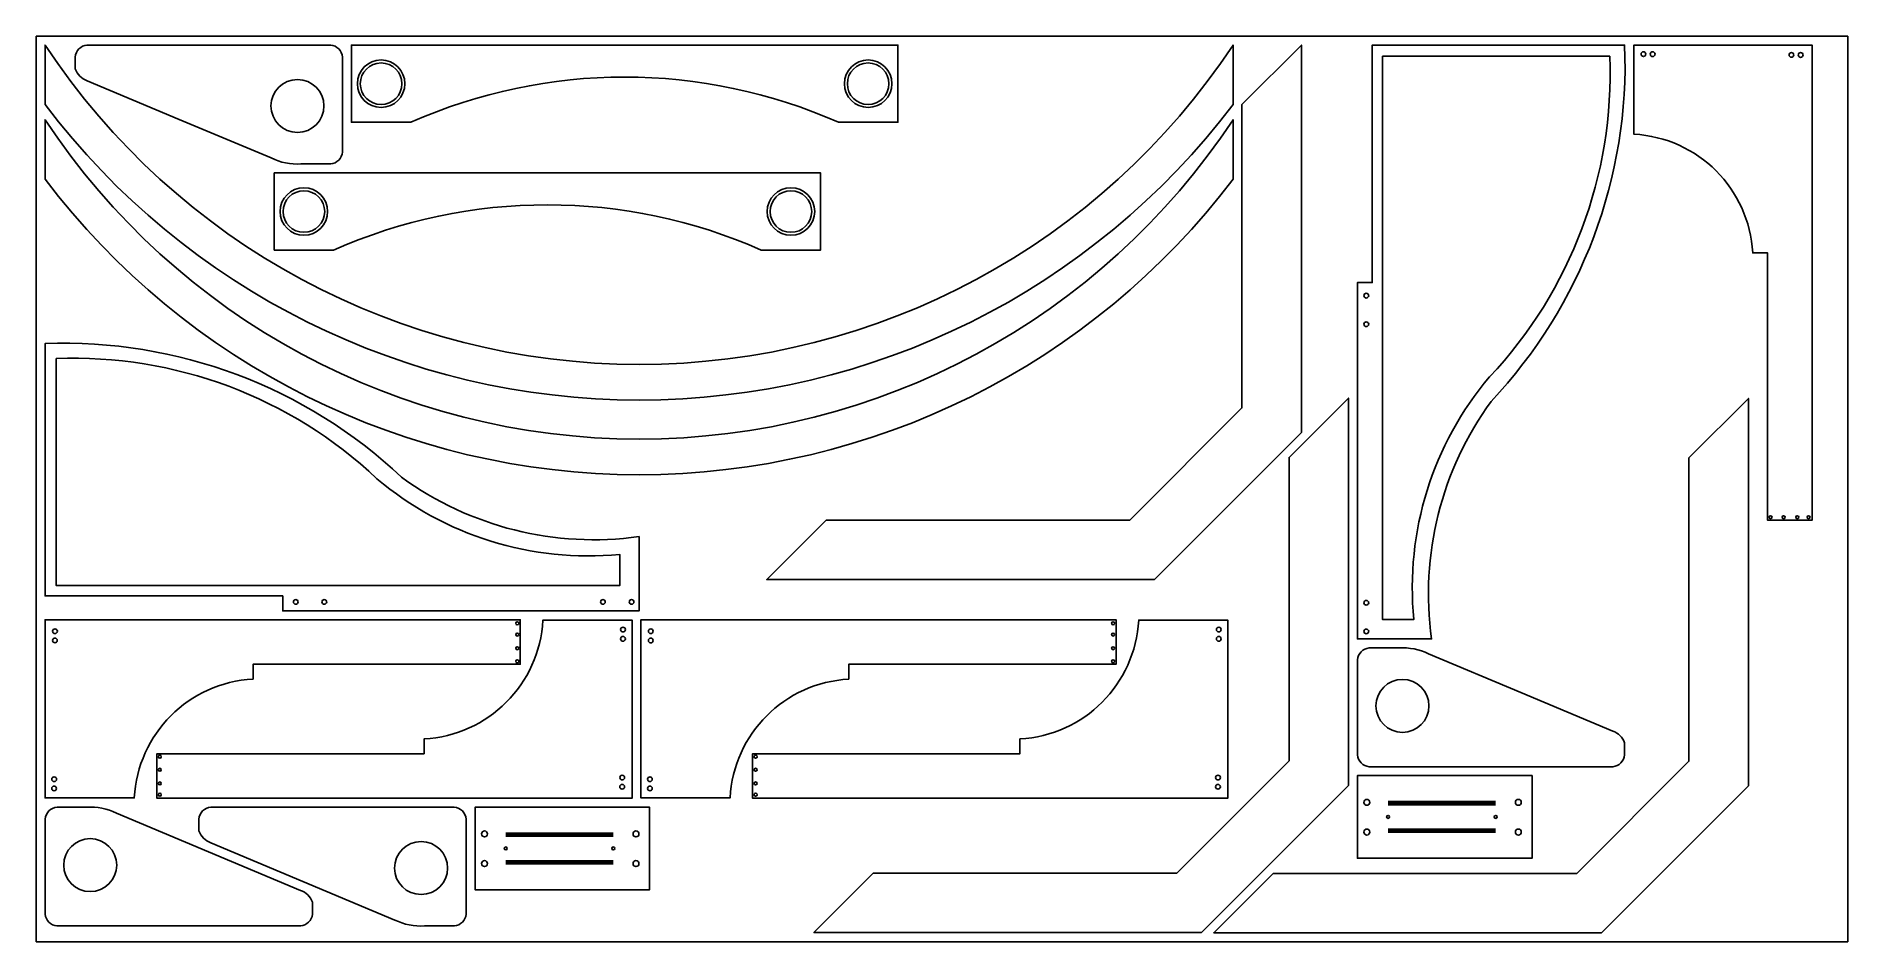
# Model space of a CAD drawing. Extents: x 0 to 3050, y 0 to 1525.
import ezdxf

# ---------------------------------------------------------------- set-up
doc = ezdxf.new("R2010")
doc.units = 0
doc.header["$LTSCALE"] = 30

msp = doc.modelspace()

# ---------------------------------------------------------------- linework, layer by layer
at = {"layer": 'BORDER_D0_T128.1_RK1_A0_W0_RI1_EM1_ID0003'}
for points in [[(2371.37, 279.78), (2518.37, 279.78), (2518.37, 140.78), (2224.37, 140.78), (2224.37, 210.28), (2224.37, 279.78), (2371.37, 279.78)], [(885.79, 226.67), (1032.79, 226.67), (1032.79, 87.67), (738.79, 87.67), (738.79, 157.17), (738.79, 226.67), (885.79, 226.67)]]:
    msp.add_lwpolyline(points, close=True, dxfattribs=at)
at = {"layer": 'BORDER_D0_T128.1_RK1_A0_W0_RI1_EM1_ID0004'}
for points in [[(2224.37, 810), (2224.37, 1110), (2249.37, 1110), (2249.37, 1510), (2449.37, 1510), (2674.37, 1510, -0.201478), (2449.37, 910, 0.194188), (2349.37, 510), (2224.37, 510), (2224.37, 810)], [(715, 557.32), (415, 557.32), (415, 582.32), (15, 582.32), (15, 782.32), (15, 1007.32, -0.201478), (615, 782.32, 0.194188), (1015, 682.32), (1015, 557.32), (715, 557.32)]]:
    msp.add_lwpolyline(points, format="xyb", close=True, dxfattribs=at)
at = {"layer": 'BORDER_D0_T128.1_RK1_A0_W0_RI1_EM1_ID0005'}
for points in [[(2915.01, 935), (2915.01, 1160), (2890.01, 1160, 0.382819), (2690.01, 1360), (2690.01, 1510), (2990.01, 1510), (2990.01, 1110), (2990.01, 710), (2915.01, 710), (2915.01, 935)], [(590, 467.32), (365, 467.32), (365, 442.32, 0.382819), (165, 242.32), (15, 242.32), (15, 542.32), (415, 542.32), (815, 542.32), (815, 467.32), (590, 467.32)], [(428.09, 316.67), (653.09, 316.67), (653.09, 341.67, 0.382819), (853.09, 541.67), (1003.09, 541.67), (1003.09, 241.67), (603.09, 241.67), (203.09, 241.67), (203.09, 316.67), (428.09, 316.67)], [(1593.09, 467.31), (1368.09, 467.31), (1368.09, 442.31, 0.382819), (1168.09, 242.31), (1018.09, 242.31), (1018.09, 542.31), (1418.09, 542.31), (1818.09, 542.31), (1818.09, 467.31), (1593.09, 467.31)], [(1431.21, 316.67), (1656.21, 316.67), (1656.21, 341.67, 0.382819), (1856.21, 541.67), (2006.21, 541.67), (2006.21, 241.67), (1606.21, 241.67), (1206.21, 241.67), (1206.21, 316.67), (1431.21, 316.67)]]:
    msp.add_lwpolyline(points, format="xyb", close=True, dxfattribs=at)
at = {"layer": 'BORDER_D0_T128.1_RK1_A0_W0_RI1_EM1_ID0006'}
for points in [[(1220.64, 1510), (1450.64, 1510), (1450.64, 1380), (1350.64, 1380, 0.211887), (630.64, 1380), (530.64, 1380), (530.64, 1510), (990.64, 1510), (1220.64, 1510)], [(1090.64, 1294.78), (1320.64, 1294.78), (1320.64, 1164.78), (1220.64, 1164.78, 0.211887), (500.64, 1164.78), (400.64, 1164.78), (400.64, 1294.78), (860.64, 1294.78), (1090.64, 1294.78)]]:
    msp.add_lwpolyline(points, format="xyb", close=True, dxfattribs=at)
at = {"layer": 'BORDER_D0_T128.1_RK1_A0_W0_RI1_EM1_ID0008'}
for points in [[(1556.31, 610), (1230.05, 610), (1330.05, 710), (1841.14, 710), (2030.05, 898.91), (2030.05, 1410), (2130.05, 1510), (2130.05, 1150.35), (2130.05, 857.49), (1882.56, 610), (1556.31, 610)], [(1635.64, 15.58), (1309.38, 15.58), (1409.38, 115.58), (1920.47, 115.58), (2109.38, 304.49), (2109.38, 815.58), (2209.38, 915.58), (2209.38, 555.93), (2209.38, 263.07), (1961.89, 15.58), (1635.64, 15.58)], [(2308.86, 15.07), (1982.6, 15.07), (2082.6, 115.07), (2593.69, 115.07), (2782.6, 303.98), (2782.6, 815.07), (2882.6, 915.07), (2882.6, 555.42), (2882.6, 262.56), (2635.11, 15.07), (2308.86, 15.07)]]:
    msp.add_lwpolyline(points, close=True, dxfattribs=at)
at = {"layer": 'BORDER_D0_T128.1_RK1_A0_W0_RI1_EM1_ID0009'}
for points in [[(2015, 1460), (2015, 1410, -0.497721), (15, 1410), (15, 1460), (15, 1510, 0.537754), (2015, 1510), (2015, 1460)], [(2015, 1334.31), (2015, 1284.31, -0.497721), (15, 1284.31), (15, 1334.31), (15, 1384.31, 0.537754), (2015, 1384.31), (2015, 1334.31)]]:
    msp.add_lwpolyline(points, format="xyb", close=True, dxfattribs=at)
at = {"layer": 'BORDER_D0_T128.1_RK1_A0_W0_RI1_EM1_ID0012'}
for points in [[(240.62, 1385), (85.62, 1450, -0.222672), (65.62, 1470), (65.62, 1490, -0.363997), (85.62, 1510), (295.62, 1510), (495.62, 1510, -0.363997), (515.62, 1490), (515.62, 1330, -0.363997), (495.62, 1310), (445.62, 1310, -0.132946), (395.62, 1320), (240.62, 1385)], [(2499.37, 419.78), (2654.37, 354.78, -0.222673), (2674.37, 334.78), (2674.37, 314.78, -0.363999), (2654.37, 294.78), (2444.37, 294.78), (2244.37, 294.78, -0.363999), (2224.37, 314.78), (2224.37, 474.78, -0.363999), (2244.37, 494.78), (2294.37, 494.78, -0.132946), (2344.37, 484.78), (2499.37, 419.78)], [(290, 151.61), (445, 86.61, -0.222672), (465, 66.61), (465, 46.61, -0.363997), (445, 26.61), (235, 26.61), (35, 26.61, -0.363997), (15, 46.61), (15, 206.61, -0.363998), (35, 226.61), (85, 226.61, -0.132946), (135, 216.61), (290, 151.61)], [(448.79, 101.67), (293.79, 166.67, -0.222672), (273.79, 186.67), (273.79, 206.67, -0.363997), (293.79, 226.67), (503.79, 226.67), (703.79, 226.67, -0.363997), (723.79, 206.67), (723.79, 46.67, -0.363997), (703.79, 26.67), (653.79, 26.67, -0.132946), (603.79, 36.67), (448.79, 101.67)]]:
    msp.add_lwpolyline(points, format="xyb", close=True, dxfattribs=at)
at = {"layer": 'BORDER_D0_T128_RK1_A0_W0_RI1_EM1_ID0003'}
for points in [[(2371.37, 279.78), (2518.37, 279.78), (2518.37, 140.78), (2224.37, 140.78), (2224.37, 210.28), (2224.37, 279.78), (2371.37, 279.78)], [(885.79, 226.67), (1032.79, 226.67), (1032.79, 87.67), (738.79, 87.67), (738.79, 157.17), (738.79, 226.67), (885.79, 226.67)]]:
    msp.add_lwpolyline(points, close=True, dxfattribs=at)
at = {"layer": 'BORDER_D0_T128_RK1_A0_W0_RI1_EM1_ID0004'}
for points in [[(2224.37, 810), (2224.37, 1110), (2249.37, 1110), (2249.37, 1510), (2449.37, 1510), (2674.37, 1510, -0.201478), (2449.37, 910, 0.194188), (2349.37, 510), (2224.37, 510), (2224.37, 810)], [(715, 557.32), (415, 557.32), (415, 582.32), (15, 582.32), (15, 782.32), (15, 1007.32, -0.201478), (615, 782.32, 0.194188), (1015, 682.32), (1015, 557.32), (715, 557.32)]]:
    msp.add_lwpolyline(points, format="xyb", close=True, dxfattribs=at)
at = {"layer": 'BORDER_D0_T128_RK1_A0_W0_RI1_EM1_ID0005'}
for points in [[(2915.01, 935), (2915.01, 1160), (2890.01, 1160, 0.382819), (2690.01, 1360), (2690.01, 1510), (2990.01, 1510), (2990.01, 1110), (2990.01, 710), (2915.01, 710), (2915.01, 935)], [(590, 467.32), (365, 467.32), (365, 442.32, 0.382819), (165, 242.32), (15, 242.32), (15, 542.32), (415, 542.32), (815, 542.32), (815, 467.32), (590, 467.32)], [(428.09, 316.67), (653.09, 316.67), (653.09, 341.67, 0.382819), (853.09, 541.67), (1003.09, 541.67), (1003.09, 241.67), (603.09, 241.67), (203.09, 241.67), (203.09, 316.67), (428.09, 316.67)], [(1593.09, 467.31), (1368.09, 467.31), (1368.09, 442.31, 0.382819), (1168.09, 242.31), (1018.09, 242.31), (1018.09, 542.31), (1418.09, 542.31), (1818.09, 542.31), (1818.09, 467.31), (1593.09, 467.31)], [(1431.21, 316.67), (1656.21, 316.67), (1656.21, 341.67, 0.382819), (1856.21, 541.67), (2006.21, 541.67), (2006.21, 241.67), (1606.21, 241.67), (1206.21, 241.67), (1206.21, 316.67), (1431.21, 316.67)]]:
    msp.add_lwpolyline(points, format="xyb", close=True, dxfattribs=at)
at = {"layer": 'BORDER_D0_T128_RK1_A0_W0_RI1_EM1_ID0006'}
for points in [[(1220.64, 1510), (1450.64, 1510), (1450.64, 1380), (1350.64, 1380, 0.211887), (630.64, 1380), (530.64, 1380), (530.64, 1510), (990.64, 1510), (1220.64, 1510)], [(1090.64, 1294.78), (1320.64, 1294.78), (1320.64, 1164.78), (1220.64, 1164.78, 0.211887), (500.64, 1164.78), (400.64, 1164.78), (400.64, 1294.78), (860.64, 1294.78), (1090.64, 1294.78)]]:
    msp.add_lwpolyline(points, format="xyb", close=True, dxfattribs=at)
at = {"layer": 'BORDER_D0_T128_RK1_A0_W0_RI1_EM1_ID0008'}
for points in [[(1556.31, 610), (1230.05, 610), (1330.05, 710), (1841.14, 710), (2030.05, 898.91), (2030.05, 1410), (2130.05, 1510), (2130.05, 1150.35), (2130.05, 857.49), (1882.56, 610), (1556.31, 610)], [(1635.64, 15.58), (1309.38, 15.58), (1409.38, 115.58), (1920.47, 115.58), (2109.38, 304.49), (2109.38, 815.58), (2209.38, 915.58), (2209.38, 555.93), (2209.38, 263.07), (1961.89, 15.58), (1635.64, 15.58)], [(2308.86, 15.07), (1982.6, 15.07), (2082.6, 115.07), (2593.69, 115.07), (2782.6, 303.98), (2782.6, 815.07), (2882.6, 915.07), (2882.6, 555.42), (2882.6, 262.56), (2635.11, 15.07), (2308.86, 15.07)]]:
    msp.add_lwpolyline(points, close=True, dxfattribs=at)
at = {"layer": 'BORDER_D0_T128_RK1_A0_W0_RI1_EM1_ID0009'}
for points in [[(2015, 1460), (2015, 1410, -0.497721), (15, 1410), (15, 1460), (15, 1510, 0.537754), (2015, 1510), (2015, 1460)], [(2015, 1334.31), (2015, 1284.31, -0.497721), (15, 1284.31), (15, 1334.31), (15, 1384.31, 0.537754), (2015, 1384.31), (2015, 1334.31)]]:
    msp.add_lwpolyline(points, format="xyb", close=True, dxfattribs=at)
at = {"layer": 'BORDER_D0_T128_RK1_A0_W0_RI1_EM1_ID0012'}
for points in [[(240.62, 1385), (85.62, 1450, -0.222672), (65.62, 1470), (65.62, 1490, -0.363997), (85.62, 1510), (295.62, 1510), (495.62, 1510, -0.363997), (515.62, 1490), (515.62, 1330, -0.363997), (495.62, 1310), (445.62, 1310, -0.132946), (395.62, 1320), (240.62, 1385)], [(2499.37, 419.78), (2654.37, 354.78, -0.222673), (2674.37, 334.78), (2674.37, 314.78, -0.363999), (2654.37, 294.78), (2444.37, 294.78), (2244.37, 294.78, -0.363999), (2224.37, 314.78), (2224.37, 474.78, -0.363999), (2244.37, 494.78), (2294.37, 494.78, -0.132946), (2344.37, 484.78), (2499.37, 419.78)], [(290, 151.61), (445, 86.61, -0.222672), (465, 66.61), (465, 46.61, -0.363997), (445, 26.61), (235, 26.61), (35, 26.61, -0.363997), (15, 46.61), (15, 206.61, -0.363998), (35, 226.61), (85, 226.61, -0.132946), (135, 216.61), (290, 151.61)], [(448.79, 101.67), (293.79, 166.67, -0.222672), (273.79, 186.67), (273.79, 206.67, -0.363997), (293.79, 226.67), (503.79, 226.67), (703.79, 226.67, -0.363997), (723.79, 206.67), (723.79, 46.67, -0.363997), (703.79, 26.67), (653.79, 26.67, -0.132946), (603.79, 36.67), (448.79, 101.67)]]:
    msp.add_lwpolyline(points, format="xyb", close=True, dxfattribs=at)
at = {"layer": 'CONTOUR_D0_T135_A2_W2'}
for points in [[(2266.8, 1311.28), (2266.8, 1491.28), (2446.8, 1491.28), (2649.3, 1491.28, -0.201478), (2446.8, 951.28, 0.202432), (2319.35, 542.65), (2266.8, 542.65), (2266.8, 814.86), (2266.8, 1131.28), (2266.8, 1311.28)], [(213.72, 599.75), (33.72, 599.75), (33.72, 779.75), (33.72, 982.25, -0.201478), (573.72, 779.75, 0.202432), (982.35, 652.3), (982.35, 599.75), (710.14, 599.75), (393.72, 599.75), (213.72, 599.75)]]:
    msp.add_lwpolyline(points, format="xyb", close=True, dxfattribs=at)
at = {"layer": 'FRAME_Z18', "linetype": 'CONTINUOUS'}
for p, q in [((0, 1525), (3050, 1525)), ((0, 0), (0, 1525)), ((3050, 0), (3050, 1525)), ((0, 0), (3050, 0))]:
    msp.add_line(p, q, dxfattribs=at)
at = {"layer": 'ROUT_Z18_D5_T133_A2_W2'}
for centre, radius in [((580.64, 1445, 18), 35), ((1400.64, 1445, 18), 35), ((439.79, 1407.53, 18), 44.63), ((450.64, 1229.78, 18), 35), ((1270.64, 1229.78, 18), 35), ((2300.2, 397.25, 18), 44.63), ((90.83, 129.08, 18), 44.63), ((647.96, 124.2, 18), 44.63)]:
    msp.add_circle(centre, radius, dxfattribs=at)
at = {"layer": 'ROUT_Z6_D10_T160_A2_W2'}
for centre in [(580.64, 1445, 6), (1400.64, 1445, 6), (450.64, 1229.78, 6), (1270.64, 1229.78, 6)]:
    msp.add_circle(centre, 40, dxfattribs=at)
at = {"layer": 'ROUT_Z8_D8_T135_A2_W2', "const_width": 8}
for points in [[(2457.21, 233.48), (2276.07, 233.48)], [(971.63, 180.37), (790.49, 180.37)], [(2457.21, 187.08), (2276.07, 187.08)], [(971.63, 133.97), (790.49, 133.97)]]:
    msp.add_lwpolyline(points, dxfattribs=at)
at = {"layer": 'VBORE_Z10_D8'}
for centre in [(2239.37, 1088.12, 10), (2239.37, 1039.98, 10), (436.88, 572.32, 10), (485.02, 572.32, 10), (954.15, 572.32, 10), (1002.3, 572.32, 10), (2239.37, 570.85, 10), (2239.37, 522.7, 10)]:
    msp.add_circle(centre, 4, dxfattribs=at)
at = {"layer": 'VBORE_Z6_D10'}
for centre in [(2240.37, 234.78, 6), (2495.37, 234.78, 6), (754.79, 181.67, 6), (1009.79, 181.67, 6), (2240.37, 184.78, 6), (2495.37, 184.78, 6), (754.79, 131.67, 6), (1009.79, 131.67, 6)]:
    msp.add_circle(centre, 5, dxfattribs=at)
at = {"layer": 'VBORE_Z6_D5'}
for centre in [(2920.01, 715, 6), (2942.01, 715, 6), (2965.01, 715, 6), (2984.01, 715, 6), (810, 536.32, 6), (810, 517.32, 6), (1813.09, 536.31, 6), (1813.09, 517.31, 6), (810, 494.32, 6), (1813.09, 494.31, 6), (810, 472.32, 6), (1813.09, 472.31, 6), (208.09, 311.67, 6), (1211.21, 311.67, 6), (208.09, 289.67, 6), (1211.21, 289.67, 6), (208.09, 266.67, 6), (208.09, 247.67, 6), (1211.21, 266.67, 6), (1211.21, 247.67, 6), (2276.07, 210.28, 6), (2457.21, 210.28, 6), (790.49, 157.17, 6), (971.63, 157.17, 6)]:
    msp.add_circle(centre, 2.5, dxfattribs=at)
at = {"layer": 'VBORE_Z6_D8'}
for centre in [(2705.9, 1494.84, 6), (2721.49, 1494.79, 6), (2955.1, 1493.49, 6), (2970.69, 1493.44, 6), (31.56, 523, 6), (987.93, 525.78, 6), (1034.65, 522.99, 6), (1991.05, 525.78, 6), (31.51, 507.41, 6), (987.88, 510.19, 6), (1034.6, 507.4, 6), (1991, 510.19, 6), (30.21, 273.8, 6), (986.58, 276.58, 6), (1033.3, 273.79, 6), (1989.7, 276.58, 6), (30.16, 258.21, 6), (986.53, 260.99, 6), (1033.25, 258.2, 6), (1989.65, 260.99, 6)]:
    msp.add_circle(centre, 4, dxfattribs=at)

doc.saveas('drawing.dxf')
